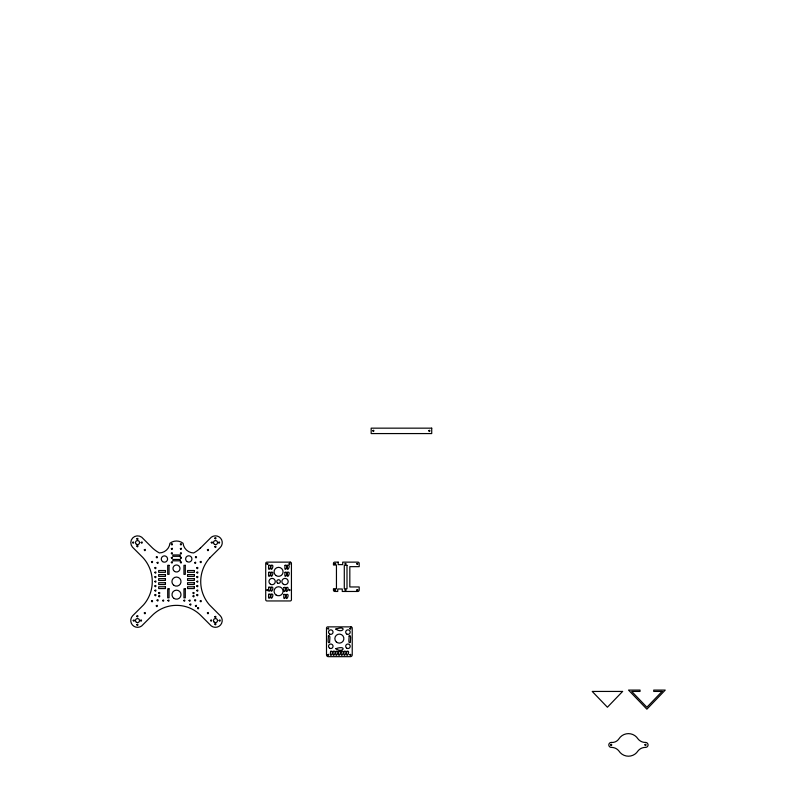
<?xml version="1.0" encoding="UTF-8"?>
<svg xmlns="http://www.w3.org/2000/svg" width="796" height="796" viewBox="0 0 796 796"><rect width="100%" height="100%" fill="white"/><g stroke="black" fill="none" stroke-linecap="round" stroke-linejoin="round"><path stroke-width="1.19" d="M210.064 557.568L209.368 558.354A35.492 35.492 0 0 0 209.368 604.781L220.293 615.756A6.826 6.826 0 0 1 220.522 625.019A6.826 6.826 0 0 1 211.308 625.974L200.512 615.159A34.308 34.308 0 0 0 152.494 615.159L141.658 625.974A6.826 6.826 0 0 1 132.444 625.019A6.826 6.826 0 0 1 132.673 615.756L143.618 604.801A35.482 35.482 0 0 0 142.922 557.588L132.425 547.101A6.826 6.826 0 0 1 141.698 537.2L152.514 548.016A35.492 35.492 0 0 0 159.349 552.941A10.865 10.865 0 0 0 169.956 543.26A10.617 10.617 0 0 1 183.05 543.26A10.905 10.905 0 0 0 193.647 552.961L193.687 552.941A35.492 35.492 0 0 0 199.736 548.723L200.522 548.016M200.214 548.295L211.338 537.2A6.826 6.826 0 0 1 220.562 538.156A6.826 6.826 0 0 1 220.333 547.419L209.686 557.996M156.235 605.895C157.29 608.273 158.165 603.925 156.255 605.806M200.194 561.926C201.388 564.354 201.895 559.837 200.194 561.926M151.459 601.08C152.553 603.547 153.3 598.99 151.459 601.08M195.398 605.846C196.532 608.293 197.179 603.796 195.398 605.846M196.751 586.005C197.826 588.473 198.622 583.926 196.751 586.005M200.184 601.06C201.288 603.497 201.985 599.03 200.184 601.06M266.959 590.045C267.764 592.065 268.62 588.443 266.968 589.975M327.743 654.78C328.688 656.799 329.315 653.018 327.743 654.78M334.698 590.045C335.703 592.035 336.111 588.383 334.718 589.975M610.612 744.827C611.716 747.275 612.423 742.797 610.612 744.827M644.909 744.827C646.034 747.275 646.7 742.787 644.909 744.827M154.852 585.956C155.827 588.493 156.752 584.015 154.852 585.956M196.761 581.458C197.687 583.966 198.751 579.488 196.761 581.458M345.096 589.985C345.822 592.125 346.748 588.433 345.096 589.985M428.805 430.696C429.671 433.273 430.795 428.845 428.805 430.696M345.086 563.797C345.812 565.966 346.757 562.245 345.086 563.797M151.489 561.886C152.444 564.414 153.409 559.926 151.489 561.886M156.275 557.101C157.23 559.608 158.215 555.17 156.275 557.101M171.319 562.274C172.205 564.792 173.379 560.324 171.319 562.274M180.354 562.274C181.299 564.782 182.304 560.324 180.354 562.274M195.418 557.081C196.323 559.588 197.438 555.15 195.418 557.081M266.959 563.837C267.755 565.916 268.66 562.155 266.959 563.837M289.077 563.837C289.714 565.896 290.888 562.354 289.097 563.767M289.077 590.015C289.824 592.105 290.769 588.403 289.077 590.015M334.708 563.837C335.385 565.896 336.459 562.334 334.728 563.767M327.753 628.571C328.678 630.651 329.206 626.89 327.753 628.571M356.817 563.837C357.494 565.896 358.578 562.344 356.837 563.767M349.872 628.571C350.608 630.661 351.563 626.969 349.872 628.571M356.817 590.015C357.623 592.105 358.518 588.314 356.817 590.015M349.872 654.75C350.499 656.809 351.693 653.267 349.882 654.68M132.574 542.424C133.4 545.001 134.584 540.593 132.574 542.424M136.862 538.812C137.688 541.399 138.872 536.982 136.862 538.812M136.862 546.026C137.688 548.613 138.872 544.205 136.862 546.026M141.151 542.424C141.977 545.001 143.161 540.593 141.151 542.424M133.221 620.402C134.046 622.989 135.23 618.582 133.221 620.402M144.295 549.847C145.121 552.434 146.305 548.026 144.295 549.847M136.832 616.114C137.658 618.701 138.842 614.293 136.832 616.114M136.832 624.691C137.658 627.278 138.842 622.87 136.832 624.691M140.434 620.402C141.27 622.989 142.454 618.582 140.434 620.402M144.295 612.96C145.121 615.547 146.305 611.139 144.295 612.96M154.862 567.866C155.688 570.453 156.872 566.046 154.862 567.866M154.862 572.374C155.688 574.961 156.872 570.553 154.862 572.374M154.862 576.891C155.688 579.478 156.872 575.07 154.862 576.891M157.081 562.643C157.906 565.22 159.091 560.812 157.081 562.643M154.862 581.408C155.688 583.995 156.872 579.578 154.862 581.408M154.862 590.433C155.688 593.02 156.872 588.602 154.862 590.433M154.852 594.94C155.688 597.547 156.882 593.11 154.852 594.94M157.051 600.184C157.877 602.771 159.061 598.363 157.051 600.184M158.693 592.911C159.528 595.498 160.702 591.09 158.693 592.911M158.693 596.075C159.528 598.662 160.702 594.244 158.693 596.075M162.613 600.463C163.439 603.05 164.623 598.642 162.613 600.463M171.329 544.175C172.165 546.752 173.349 542.345 171.329 544.175M171.329 548.683C172.165 551.27 173.349 546.862 171.329 548.683M171.329 553.2C172.165 555.787 173.349 551.369 171.329 553.2M171.329 557.707C172.165 560.294 173.349 555.887 171.329 557.707M167.946 600.463C168.782 603.05 169.956 598.642 167.946 600.463M180.364 544.175C181.05 546.703 182.453 542.384 180.364 544.175M180.364 548.683C181.05 551.22 182.453 546.892 180.364 548.683M180.364 553.2C181.05 555.727 182.453 551.409 180.364 553.2M180.364 557.707C181.189 560.294 182.374 555.887 180.364 557.707M183.747 600.463C184.572 603.05 185.757 598.642 183.747 600.463M189.08 600.463C189.916 603.05 191.09 598.642 189.08 600.463M194.652 562.643C195.478 565.22 196.662 560.812 194.652 562.643M189.846 604.383C190.672 606.96 191.856 602.552 189.846 604.383M193 592.911C193.826 595.498 195.01 591.09 193 592.911M193 596.075C193.826 598.662 195.01 594.244 193 596.075M196.771 567.866C197.597 570.453 198.781 566.046 196.771 567.866M196.751 572.374C197.607 575.03 198.821 570.503 196.751 572.374M196.771 576.891C197.597 579.478 198.781 575.07 196.771 576.891M194.612 600.184C195.448 602.771 196.622 598.363 194.612 600.184M196.771 590.433C197.597 593.02 198.781 588.602 196.771 590.433M196.771 594.94C197.597 597.527 198.781 593.12 196.771 594.94M197.557 608.054C198.383 610.641 199.567 606.234 197.557 608.054M207.398 549.857C208.224 552.444 209.408 548.036 207.398 549.857M211.258 542.424C212.084 545.001 213.268 540.593 211.258 542.424M214.87 538.136C215.696 540.723 216.88 536.305 214.87 538.136M214.87 546.713C215.696 549.29 216.88 544.882 214.87 546.713M207.378 612.94C208.204 615.527 209.388 611.109 207.378 612.94M218.472 542.424C219.308 545.001 220.492 540.593 218.472 542.424M210.542 620.392C211.378 622.979 212.552 618.562 210.542 620.392M214.83 616.781C215.656 619.368 216.84 614.96 214.83 616.781M214.83 624.004C215.656 626.581 216.84 622.173 214.83 624.004M219.119 620.392C219.945 622.979 221.129 618.562 219.119 620.392M268.74 565.349C267.376 575.299 273.356 563.459 268.74 565.349M268.74 572.344C267.376 582.294 273.356 570.453 268.74 572.344M271.088 565.349C269.725 575.299 275.705 563.459 271.088 565.349M268.74 587.259C267.376 597.219 273.356 585.368 268.74 587.259M271.088 572.344C269.725 582.294 275.705 570.453 271.088 572.344M268.74 594.254C267.376 604.214 273.356 592.363 268.74 594.254M271.088 587.259C269.725 597.219 275.705 585.368 271.088 587.259M271.088 594.254C269.725 604.214 275.705 592.363 271.088 594.254M285.048 565.349C283.694 575.299 289.674 563.459 285.048 565.349M285.048 572.344C283.694 582.294 289.674 570.453 285.048 572.344M283.973 587.538C282.61 597.488 288.59 585.647 283.973 587.538M287.396 565.349C286.043 575.299 292.023 563.459 287.396 565.349M283.973 594.532C282.61 604.482 288.59 592.642 283.973 594.532M287.396 572.344C286.043 582.294 292.023 570.453 287.396 572.344M286.321 587.538C284.958 597.488 290.938 585.647 286.321 587.538M286.321 594.532C284.958 604.482 290.938 592.642 286.321 594.532M328.35 636.014C328.798 636.73 326.887 644.551 329.663 642.422C329.206 641.705 331.126 633.875 328.35 636.014M330.589 651.367C329.226 661.317 335.206 649.476 330.589 651.367M335.812 629.069C343.116 634.322 347.673 625.019 335.812 629.069M333.295 651.367C331.932 661.317 337.912 649.476 333.295 651.367M335.812 648.68C343.116 653.944 347.673 644.631 335.812 648.68M336.002 651.367C334.638 661.317 340.628 649.476 336.002 651.367M338.708 651.367C337.355 661.317 343.335 649.476 338.708 651.367M341.414 651.367C340.061 661.317 346.041 649.476 341.414 651.367M344.131 651.367C342.768 661.317 348.748 649.476 344.131 651.367M346.837 651.367C345.474 661.317 351.454 649.476 346.837 651.367M349.086 636.014C349.543 636.73 347.623 644.551 350.399 642.422C349.951 641.705 351.862 633.875 349.086 636.014M372.787 430.656C373.483 433.283 374.876 428.935 372.787 430.656M622.601 691.435L607.408 707.236L592.214 691.435L622.601 691.435M662.073 691.435L646.879 707.236L631.696 691.435L640.044 691.435L640.044 690.082L628.512 690.082L646.879 709.186L665.257 690.082L653.725 690.082L653.725 691.435L662.073 691.435M180.115 556.305L172.891 556.305L172.891 554.951L180.115 554.951L180.115 556.305M180.115 560.822L172.891 560.822L172.891 559.469L180.115 559.469L180.115 560.822M431.721 428.158L371.165 428.158L371.165 433.571L431.721 433.571L431.721 428.158M290.192 562.135L266.949 562.135A1.244 1.244 0 0 0 265.715 563.379L265.715 599.706A1.244 1.244 0 0 0 266.949 600.95L290.192 600.95A1.244 1.244 0 0 0 291.435 599.706L291.435 563.379A1.244 1.244 0 0 0 290.192 562.135M338.191 562.135L334.698 562.135A1.244 1.244 0 0 0 333.454 563.379L333.454 565.011L336.449 565.011L336.449 588.712L333.454 588.712L333.454 590.115A1.353 1.353 0 0 0 334.808 591.468L337.743 591.468L337.743 588.99L342.26 588.99L342.26 591.468L357.832 591.468A1.353 1.353 0 0 0 359.185 590.115L359.185 586.96L349.822 586.96L349.822 566.653L359.185 566.653L359.185 563.379A1.244 1.244 0 0 0 357.941 562.135L342.708 562.135L342.708 564.623L338.191 564.623L338.191 562.135M169.05 565.329L167.697 565.329L167.697 574.364L169.05 574.364L169.05 565.329M185.299 565.329L183.946 565.329L183.946 574.364L185.299 574.364L185.299 565.329M346.996 565.299L344.29 565.299L344.29 588.761L346.996 588.761L346.996 565.299M165.439 570.523L158.673 570.523L158.673 572.324L165.439 572.324L165.439 570.523M194.333 570.523L187.558 570.523L187.558 572.324L194.333 572.324L194.333 570.523M165.439 574.583L158.673 574.583L158.673 576.394L165.439 576.394L165.439 574.583M194.333 574.583L187.558 574.583L187.558 576.394L194.333 576.394L194.333 574.583M165.439 578.642L158.673 578.642L158.673 580.453L165.439 580.453L165.439 578.642M194.333 578.642L187.558 578.642L187.558 580.453L194.333 580.453L194.333 578.642M165.439 582.712L158.673 582.712L158.673 584.513L165.439 584.513L165.439 582.712M194.333 582.712L187.558 582.712L187.558 584.513L194.333 584.513L194.333 582.712M165.439 586.771L158.673 586.771L158.673 588.572L165.439 588.572L165.439 586.771M194.333 586.771L187.558 586.771L187.558 588.572L194.333 588.572L194.333 586.771M169.05 588.801L167.697 588.801L167.697 597.826L169.05 597.826L169.05 588.801M185.299 588.801L183.946 588.801L183.946 597.826L185.299 597.826L185.299 588.801M350.986 626.87L327.743 626.87A1.244 1.244 0 0 0 326.499 628.114L326.499 654.849A1.801 1.801 0 0 0 328.31 656.66L350.419 656.66A1.801 1.801 0 0 0 352.23 654.849L352.23 628.114A1.244 1.244 0 0 0 350.986 626.87M611.288 742.439L611.129 742.439A2.478 2.478 0 0 0 608.811 745.076A2.478 2.478 0 0 0 611.437 747.394A9.413 9.413 0 0 1 618.91 750.966A11.283 11.283 0 0 0 637.964 750.966A9.353 9.353 0 0 1 645.586 747.394L645.745 747.394A2.478 2.478 0 0 0 648.063 744.917A2.478 2.478 0 0 0 645.745 742.439L645.586 742.439A9.353 9.353 0 0 1 637.964 738.867A11.283 11.283 0 0 0 618.91 738.867A8.209 8.209 0 0 1 612.015 742.479L611.288 742.439M270.371 584.174A3.164 3.164 0 0 0 275.277 581.737A3.164 3.164 0 0 0 270.72 578.712A3.164 3.164 0 0 0 270.371 584.174M277.575 583.05A1.801 1.801 0 0 0 280.371 581.657A1.801 1.801 0 0 0 277.774 579.926A1.801 1.801 0 0 0 277.575 583.05M283.446 584.284A3.164 3.164 0 0 0 288.192 581.548A3.164 3.164 0 0 0 283.446 578.811A3.164 3.164 0 0 0 283.446 584.284M276.073 595.01A4.517 4.517 0 0 0 283.077 591.528A4.517 4.517 0 0 0 276.57 587.199A4.517 4.517 0 0 0 276.073 595.01M276.073 575.598A4.517 4.517 0 0 0 283.077 572.125A4.517 4.517 0 0 0 276.57 567.797A4.517 4.517 0 0 0 276.073 575.598M136.504 544.355A2.03 2.03 0 0 0 139.549 542.593A2.03 2.03 0 0 0 136.504 540.832A2.03 2.03 0 0 0 136.504 544.355M214.502 544.355A2.03 2.03 0 0 0 217.547 542.593A2.03 2.03 0 0 0 214.502 540.832A2.03 2.03 0 0 0 214.502 544.355M136.464 622.333A2.03 2.03 0 0 0 139.509 620.582A2.03 2.03 0 0 0 136.464 618.82A2.03 2.03 0 0 0 136.464 622.333M187.02 561.558A3.154 3.154 0 0 0 191.926 559.13A3.154 3.154 0 0 0 187.368 556.106A3.154 3.154 0 0 0 187.02 561.558M214.054 622.014A2.03 2.03 0 0 0 217.447 621.109A2.03 2.03 0 0 0 214.96 618.621A2.03 2.03 0 0 0 214.054 622.014M173.727 585.219A4.547 4.547 0 0 0 180.981 582.155A4.547 4.547 0 0 0 174.692 577.408A4.547 4.547 0 0 0 173.727 585.219M174.006 598.433A4.517 4.517 0 0 0 181.01 594.95A4.517 4.517 0 0 0 174.493 590.622A4.517 4.517 0 0 0 174.006 598.433M174.553 571.419A3.512 3.512 0 0 0 180.005 568.712A3.512 3.512 0 0 0 174.941 565.339A3.512 3.512 0 0 0 174.553 571.419M162.563 561.588A3.164 3.164 0 0 0 167.568 559.379A3.164 3.164 0 0 0 163.15 556.145A3.164 3.164 0 0 0 162.563 561.588M346.807 648.233A2.259 2.259 0 0 0 350.2 646.282A2.259 2.259 0 0 0 346.807 644.322A2.259 2.259 0 0 0 346.807 648.233M329.663 648.233A2.259 2.259 0 0 0 333.046 646.282A2.259 2.259 0 0 0 329.663 644.322A2.259 2.259 0 0 0 329.663 648.233M336.34 641.964A4.517 4.517 0 0 0 343.782 639.546A4.517 4.517 0 0 0 337.972 634.312A4.517 4.517 0 0 0 336.34 641.964M346.807 634.064A2.259 2.259 0 0 0 350.2 632.104A2.259 2.259 0 0 0 346.807 630.153A2.259 2.259 0 0 0 346.807 634.064M329.663 634.064A2.259 2.259 0 0 0 333.046 632.104A2.259 2.259 0 0 0 329.663 630.153A2.259 2.259 0 0 0 329.663 634.064"/></g></svg>
